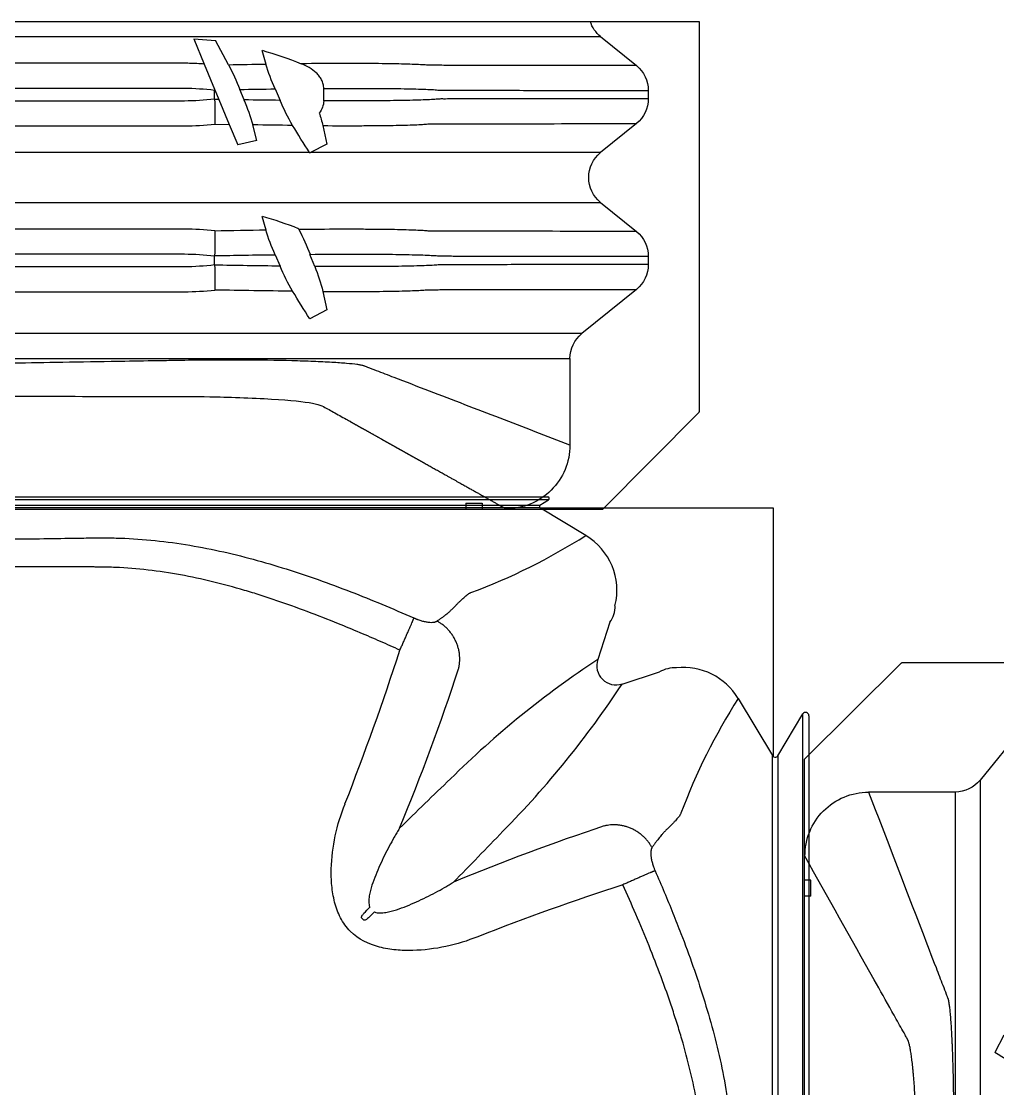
# Model space of a CAD drawing. Header units: millimetres. Extents: x -455371 to 117772, y -78417 to 116564.
# Drawn here: x -31803.5 to -31499.7, y 56671.8 to 57004 of the extents above; entities that cross this region are included whole.
import ezdxf

# ---------------------------------------------------------------- set-up
doc = ezdxf.new("R2010")
doc.units = ezdxf.units.MM
doc.layers.get('0').update_dxf_attribs({"color": 255})
doc.layers.add('BETON-STOP', color=141, linetype='Continuous')
doc.layers.add('Contorno-Cupolex', color=3, linetype='Continuous')
doc.layers.add('quote', color=5, linetype='Continuous', lineweight=15)

# ---------------------------------------------------------------- blocks, each defined once
blk = doc.blocks.new('Cupolex H50')
at = {"layer": 'Contorno-Cupolex', "linetype": 'Continuous'}
for p, q in [((19721.008, 10220.685), (19741.795, 10220.685)), ((19741.548, 10220.428), (19741.822, 10220.592)), ((19741.548, 10220.342), (19741.548, 10220.428)), ((19741.56, 10220.335), (19741.548, 10220.342)), ((19741.568, 10220.335), (19741.56, 10220.335)), ((19748.808, 10220.335), (19741.568, 10220.335)), ((19742.979, 10219.487), (19741.568, 10220.335)), ((19748.808, 10212.618), (19748.808, 10220.335)), ((19743.723, 10216.79), (19743.347, 10215.632)), ((19744.105, 10214.873), (19745.264, 10215.25)), ((19747.709, 10214.424), (19748.773, 10212.653)), ((19748.944, 10212.646), (19749.723, 10213.942)), ((19749.908, 10213.89), (19749.908, 10192.535)), ((19748.808, 10212.611), (19748.808, 10212.618)), ((19736.013, 10207.612), (19736.085, 10207.54))]:
    blk.add_line(p, q, dxfattribs=at)
for centre, radius, start, end in [((19741.796, 10220.635), 0.0499, 300.9627, 90.7224), ((19732.671, 10235.755), 19.259, 290.4679, 302.3618), ((19741.956, 10217.783), 1.987, 346.0465, 59.0112), ((19743.106, 10217.267), 0.78, 322.3447, 2.7204), ((19656.793, 10241.937), 84.511, 338.63581, 342.07511), ((19759.615, 10190.882), 29.618, 123.3171, 134.7243), ((19743.918, 10215.445), 0.601, 161.8666, 288.1334), ((19672.407, 10237.205), 70.114, 337.51574, 341.83203), ((19745.761, 10214.347), 1.031, 88.098, 118.852), ((19746.005, 10213.401), 1.987, 30.9871, 96.0571), ((19719.313, 10231.176), 29.672, 315.2861, 326.6725), ((19763.951, 10204.095), 19.248, 147.544, 159.4332), ((19749.809, 10213.891), 0.0998, 359.2777, 149.0372), ((19748.859, 10212.705), 0.1, 210.9328, 239.6717), ((19748.858, 10212.696), 0.0994, 239.7705, 329.2578), ((19823.716, 10122.806), 123.117, 133.62543, 134.65067), ((19764.872, 10146.017), 67.882, 108.3064, 112.52778), ((19651.998, 10294.545), 122.115, 315.3451, 316.37876), ((19769.413, 10131.006), 81.647, 108.03721, 111.39913), ((19677.006, 10266.071), 83.013, 315.3725, 315.55085), ((19794.544, 10148.533), 83.013, 134.44915, 134.6275)]:
    blk.add_arc(centre, radius, start, end, dxfattribs=at)
for points, knots in [([(19727.856, 10220.592), (19727.725, 10220.592), (19727.593, 10220.592), (19727.154, 10220.592), (19726.847, 10220.592), (19725.925, 10220.592), (19725.31, 10220.592), (19723.467, 10220.592), (19722.237, 10220.592), (19721.008, 10220.592)], [0.8839302, 0.8839302, 0.8839302, 0.8839302, 0.890625, 0.890625, 0.90625, 0.90625, 0.9375, 0.9375, 1, 1, 1, 1]), ([(19721.008, 10220.428), (19722.289, 10220.428), (19723.57, 10220.428), (19725.492, 10220.428), (19726.132, 10220.428), (19726.933, 10220.428), (19727.094, 10220.428), (19727.415, 10220.428), (19727.577, 10220.428), (19727.864, 10220.428), (19727.987, 10220.428), (19728.24, 10220.428), (19728.37, 10220.428), (19729.01, 10220.428), (19729.496, 10220.428), (19730.446, 10220.428), (19730.912, 10220.428), (19732.235, 10220.428), (19733.016, 10220.428), (19733.944, 10220.428), (19734.213, 10220.428), (19734.655, 10220.428), (19734.829, 10220.428), (19734.99, 10220.428), (19735.02, 10220.428), (19735.059, 10220.428), (19735.071, 10220.428), (19735.095, 10220.428), (19735.107, 10220.428), (19735.166, 10220.428), (19735.216, 10220.428), (19735.367, 10220.428), (19735.468, 10220.428), (19735.97, 10220.428), (19736.373, 10220.428), (19738.384, 10220.428), (19739.993, 10220.428), (19741.548, 10220.428)], [0, 0, 0, 0, 0.0625, 0.0625, 0.09375, 0.09375, 0.101563, 0.101563, 0.109375, 0.109375, 0.117188, 0.117188, 0.125, 0.125, 0.15625, 0.15625, 0.1875, 0.1875, 0.25, 0.25, 0.28125, 0.28125, 0.3125, 0.3125, 0.320312, 0.320312, 0.324219, 0.324219, 0.328125, 0.328125, 0.34375, 0.34375, 0.375, 0.375, 0.5, 0.5, 1, 1, 1, 1]), ([(19741.822, 10220.592), (19740.292, 10220.592), (19738.758, 10220.592), (19736.839, 10220.592), (19736.456, 10220.592), (19735.88, 10220.592), (19735.689, 10220.592), (19735.473, 10220.592), (19735.449, 10220.592), (19735.401, 10220.592), (19735.378, 10220.592), (19735.297, 10220.592), (19735.225, 10220.592), (19734.958, 10220.592), (19734.705, 10220.592), (19734.236, 10220.592), (19734.065, 10220.592), (19733.692, 10220.592), (19733.489, 10220.592), (19732.842, 10220.592), (19732.366, 10220.592), (19731.587, 10220.592), (19731.315, 10220.592), (19730.758, 10220.592), (19730.474, 10220.592), (19729.895, 10220.592), (19729.6, 10220.592), (19728.998, 10220.592), (19728.69, 10220.592), (19728.229, 10220.592), (19728.076, 10220.592), (19727.9, 10220.592), (19727.878, 10220.592), (19727.856, 10220.592)], [0, 0, 0, 0, 0.5, 0.5, 0.625, 0.625, 0.6875, 0.6875, 0.6953125, 0.6953125, 0.703125, 0.703125, 0.71875, 0.71875, 0.75, 0.75, 0.765625, 0.765625, 0.78125, 0.78125, 0.8125, 0.8125, 0.828125, 0.828125, 0.84375, 0.84375, 0.859375, 0.859375, 0.875, 0.875, 0.8828125, 0.8828125, 0.8839302, 0.8839302, 0.8839302, 0.8839302]), ([(19741.548, 10220.342), (19739.993, 10220.342), (19738.384, 10220.342), (19736.373, 10220.342), (19735.97, 10220.342), (19735.468, 10220.342), (19735.367, 10220.342), (19735.216, 10220.342), (19735.166, 10220.342), (19735.107, 10220.342), (19735.095, 10220.342), (19735.071, 10220.342), (19735.059, 10220.342), (19735.02, 10220.342), (19734.99, 10220.342), (19734.829, 10220.342), (19734.655, 10220.342), (19734.213, 10220.342), (19733.944, 10220.342), (19733.016, 10220.342), (19732.235, 10220.342), (19730.912, 10220.342), (19730.446, 10220.342), (19729.496, 10220.342), (19729.01, 10220.342), (19728.37, 10220.342), (19728.24, 10220.342), (19727.987, 10220.342), (19727.864, 10220.342), (19727.577, 10220.342), (19727.415, 10220.342), (19727.094, 10220.342), (19726.933, 10220.342), (19726.132, 10220.342), (19725.492, 10220.342), (19723.57, 10220.342), (19722.289, 10220.342), (19721.008, 10220.342)], [0, 0, 0, 0, 0.5, 0.5, 0.625, 0.625, 0.65625, 0.65625, 0.671875, 0.671875, 0.675781, 0.675781, 0.679687, 0.679687, 0.6875, 0.6875, 0.71875, 0.71875, 0.75, 0.75, 0.8125, 0.8125, 0.84375, 0.84375, 0.875, 0.875, 0.882812, 0.882812, 0.890625, 0.890625, 0.898437, 0.898437, 0.90625, 0.90625, 0.9375, 0.9375, 1, 1, 1, 1]), ([(19721.008, 10219.339), (19721.473, 10219.342), (19722.405, 10219.348), (19723.808, 10219.361), (19725.098, 10219.376), (19726.27, 10219.391), (19727.059, 10219.402), (19727.585, 10219.411), (19727.942, 10219.416), (19728.571, 10219.41), (19729.471, 10219.354), (19730.543, 10219.215), (19731.953, 10218.947), (19733.325, 10218.57), (19734.676, 10218.116), (19735.665, 10217.748), (19736.658, 10217.349), (19737.307, 10217.069), (19737.639, 10216.925)], [0, 0, 0, 0, 0.081858, 0.164277, 0.247255, 0.309067, 0.370865, 0.386322, 0.40194, 0.433686, 0.497156, 0.560794, 0.624159, 0.750052, 0.811351, 0.87539, 0.93616, 1, 1, 1, 1]), ([(19737.202, 10215.927), (19737.002, 10216.017), (19736.59, 10216.2), (19735.953, 10216.474), (19735.197, 10216.788), (19734.329, 10217.128), (19733.518, 10217.419), (19732.865, 10217.634), (19732.211, 10217.835), (19731.388, 10218.058), (19730.389, 10218.273), (19729.382, 10218.425), (19728.537, 10218.493), (19727.988, 10218.507), (19727.733, 10218.508), (19727.559, 10218.508), (19727.076, 10218.508), (19726.285, 10218.509), (19724.877, 10218.513), (19723.471, 10218.522), (19722.064, 10218.535), (19721.36, 10218.543), (19721.008, 10218.547)], [0, 0, 0, 0, 0.039685, 0.081401, 0.12514, 0.187502, 0.249718, 0.280702, 0.311603, 0.373204, 0.434675, 0.49602, 0.557011, 0.587479, 0.595205, 0.603053, 0.61891, 0.682454, 0.745963, 0.872985, 0.936476, 1, 1, 1, 1]), ([(19738.355, 10216.828), (19738.368, 10216.837), (19738.393, 10216.854), (19738.429, 10216.879), (19738.464, 10216.904), (19738.498, 10216.928), (19738.531, 10216.953), (19738.585, 10216.993), (19738.657, 10217.049), (19738.741, 10217.12), (19738.817, 10217.19), (19738.878, 10217.251), (19738.92, 10217.297), (19738.952, 10217.33), (19738.981, 10217.359), (19739.023, 10217.4), (19739.074, 10217.45), (19739.131, 10217.503), (19739.184, 10217.552), (19739.249, 10217.611), (19739.309, 10217.659), (19739.358, 10217.689), (19739.382, 10217.701), (19739.395, 10217.708), (19739.402, 10217.71), (19739.405, 10217.712)], [0, 0, 0, 0, 0.020834, 0.041499, 0.061995, 0.082327, 0.102494, 0.1225, 0.183394, 0.244692, 0.305517, 0.365952, 0.407549, 0.429262, 0.459619, 0.493771, 0.556586, 0.619732, 0.683579, 0.744962, 0.871925, 0.935861, 0.967747, 0.983808, 1, 1, 1, 1]), ([(19737.639, 10216.925), (19737.647, 10216.921), (19737.663, 10216.914), (19737.687, 10216.904), (19737.711, 10216.895), (19737.735, 10216.885), (19737.771, 10216.872), (19737.819, 10216.856), (19737.896, 10216.832), (19737.99, 10216.809), (19738.091, 10216.793), (19738.18, 10216.787), (19738.242, 10216.791), (19738.284, 10216.798), (19738.311, 10216.806), (19738.335, 10216.816), (19738.349, 10216.824), (19738.355, 10216.828)], [0, 0, 0, 0, 0.025114, 0.050251, 0.075451, 0.100753, 0.126198, 0.189041, 0.252473, 0.377155, 0.504216, 0.628011, 0.754462, 0.81453, 0.875317, 0.937064, 1, 1, 1, 1]), ([(19749.723, 10207.324), (19749.723, 10207.363), (19749.723, 10207.398), (19749.723, 10207.46), (19749.723, 10207.485), (19749.723, 10207.704), (19749.723, 10207.899), (19749.723, 10208.484), (19749.723, 10208.874), (19749.723, 10210.825), (19749.723, 10212.385), (19749.723, 10213.942)], [0.2969026, 0.2969026, 0.2969026, 0.2969026, 0.3046875, 0.3046875, 0.3125, 0.3125, 0.375, 0.375, 0.5, 0.5, 1, 1, 1, 1]), ([(19748.773, 10197.227), (19748.773, 10197.476), (19748.773, 10197.725), (19748.773, 10198.276), (19748.773, 10198.579), (19748.773, 10199.183), (19748.773, 10199.485), (19748.773, 10200.088), (19748.773, 10200.39), (19748.773, 10200.988), (19748.773, 10201.279), (19748.773, 10201.848), (19748.773, 10202.126), (19748.773, 10202.668), (19748.773, 10202.933), (19748.773, 10203.687), (19748.773, 10204.141), (19748.773, 10204.948), (19748.773, 10205.286), (19748.773, 10205.693), (19748.773, 10205.813), (19748.773, 10206.011), (19748.773, 10206.089), (19748.773, 10206.182), (19748.773, 10206.207), (19748.773, 10206.254), (19748.773, 10206.278), (19748.773, 10206.348), (19748.773, 10206.396), (19748.773, 10206.631), (19748.773, 10206.819), (19748.773, 10207.385), (19748.773, 10207.761), (19748.773, 10209.646), (19748.773, 10211.153), (19748.773, 10212.653)], [0.0808693, 0.0808693, 0.0808693, 0.0808693, 0.09375, 0.09375, 0.109375, 0.109375, 0.125, 0.125, 0.140625, 0.140625, 0.15625, 0.15625, 0.171875, 0.171875, 0.1875, 0.1875, 0.21875, 0.21875, 0.25, 0.25, 0.265625, 0.265625, 0.28125, 0.28125, 0.2890625, 0.2890625, 0.296875, 0.296875, 0.3125, 0.3125, 0.375, 0.375, 0.5, 0.5, 1, 1, 1, 1]), ([(19739.624, 10207.024), (19739.3, 10206.895), (19738.97, 10206.795), (19738.296, 10206.65), (19737.949, 10206.606), (19737.429, 10206.593), (19737.256, 10206.598), (19736.91, 10206.631), (19736.737, 10206.659), (19736.234, 10206.789), (19735.91, 10206.944), (19735.538, 10207.317), (19735.438, 10207.458), (19735.276, 10207.768), (19735.218, 10207.933), (19735.131, 10208.268), (19735.103, 10208.441), (19735.071, 10208.786), (19735.066, 10208.958), (19735.079, 10209.475), (19735.123, 10209.82), (19735.268, 10210.497), (19735.368, 10210.828), (19735.497, 10211.15)], [0, 0, 0, 0, 0.125, 0.125, 0.25, 0.25, 0.3125, 0.3125, 0.375, 0.375, 0.5, 0.5, 0.5625, 0.5625, 0.625, 0.625, 0.6875, 0.6875, 0.75, 0.75, 0.875, 0.875, 1, 1, 1, 1]), ([(19745.929, 10210.856), (19745.928, 10210.853), (19745.925, 10210.846), (19745.919, 10210.833), (19745.906, 10210.809), (19745.876, 10210.759), (19745.825, 10210.696), (19745.76, 10210.625), (19745.708, 10210.569), (19745.655, 10210.514), (19745.61, 10210.469), (19745.57, 10210.428), (19745.538, 10210.397), (19745.505, 10210.365), (19745.458, 10210.322), (19745.399, 10210.263), (19745.337, 10210.194), (19745.283, 10210.129), (19745.235, 10210.07), (19745.186, 10210.007), (19745.137, 10209.939), (19745.086, 10209.868), (19745.052, 10209.817), (19745.035, 10209.792)], [0, 0, 0, 0, 0.016011, 0.032224, 0.064149, 0.128117, 0.255099, 0.326832, 0.398509, 0.451594, 0.506571, 0.540692, 0.57148, 0.599734, 0.634041, 0.695795, 0.755398, 0.795322, 0.835569, 0.876151, 0.917076, 0.958355, 1, 1, 1, 1]), ([(19748.944, 10210.731), (19748.944, 10209.866), (19748.944, 10209), (19748.944, 10207.757), (19748.944, 10207.381), (19748.944, 10206.816), (19748.944, 10206.628), (19748.944, 10206.393), (19748.944, 10206.345), (19748.944, 10206.251), (19748.944, 10206.21), (19748.944, 10206.085), (19748.944, 10206.006), (19748.944, 10205.81), (19748.944, 10205.69), (19748.944, 10205.281), (19748.944, 10204.944), (19748.944, 10204.343), (19748.944, 10204.127), (19748.944, 10203.673), (19748.944, 10203.435), (19748.944, 10202.686), (19748.944, 10202.135), (19748.944, 10201.284), (19748.944, 10200.995), (19748.944, 10200.404), (19748.944, 10200.101), (19748.944, 10199.496), (19748.944, 10199.193), (19748.944, 10198.588), (19748.944, 10198.285), (19748.944, 10197.377), (19748.944, 10196.772), (19748.944, 10195.104), (19748.944, 10194.041), (19748.944, 10192.978)], [0.2124485, 0.2124485, 0.2124485, 0.2124485, 0.5, 0.5, 0.625, 0.625, 0.6875, 0.6875, 0.703125, 0.703125, 0.71875, 0.71875, 0.734375, 0.734375, 0.75, 0.75, 0.78125, 0.78125, 0.796875, 0.796875, 0.8125, 0.8125, 0.84375, 0.84375, 0.859375, 0.859375, 0.875, 0.875, 0.890625, 0.890625, 0.90625, 0.90625, 0.9375, 0.9375, 0.9923835, 0.9923835, 0.9923835, 0.9923835]), ([(19737.192, 10210.392), (19737.178, 10210.369), (19737.164, 10210.346), (19737.136, 10210.3), (19737.122, 10210.277), (19737.081, 10210.208), (19737.054, 10210.162), (19736.974, 10210.023), (19736.922, 10209.928), (19736.769, 10209.642), (19736.672, 10209.447), (19736.535, 10209.145), (19736.492, 10209.043), (19736.409, 10208.835), (19736.37, 10208.73), (19736.318, 10208.568), (19736.302, 10208.513), (19736.273, 10208.402), (19736.261, 10208.346), (19736.242, 10208.232), (19736.236, 10208.174), (19736.237, 10208.085), (19736.239, 10208.056), (19736.248, 10207.997), (19736.255, 10207.967), (19736.267, 10207.939)], [0, 0, 0, 0, 0.03125, 0.03125, 0.0625, 0.0625, 0.125, 0.125, 0.25, 0.25, 0.5, 0.5, 0.625, 0.625, 0.75, 0.75, 0.8125, 0.8125, 0.875, 0.875, 0.9375, 0.9375, 0.96875, 0.96875, 1, 1, 1, 1]), ([(19745.035, 10209.792), (19745.033, 10209.789), (19745.029, 10209.782), (19745.023, 10209.771), (19745.018, 10209.759), (19745.013, 10209.747), (19745.009, 10209.733), (19745.006, 10209.719), (19745.003, 10209.704), (19744.997, 10209.672), (19744.994, 10209.616), (19744.999, 10209.527), (19745.015, 10209.425), (19745.038, 10209.332), (19745.062, 10209.254), (19745.08, 10209.201), (19745.097, 10209.154), (19745.113, 10209.114), (19745.124, 10209.087), (19745.13, 10209.074)], [0, 0, 0, 0, 0.031543, 0.062759, 0.093676, 0.12432, 0.154721, 0.184907, 0.214908, 0.244754, 0.371276, 0.495222, 0.622346, 0.74714, 0.810652, 0.87359, 0.915985, 0.958061, 1, 1, 1, 1]), ([(19745.13, 10209.074), (19745.226, 10208.852), (19745.415, 10208.415), (19745.683, 10207.765), (19745.984, 10207), (19746.307, 10206.125), (19746.754, 10204.783), (19747.123, 10203.419), (19747.385, 10202.017), (19747.519, 10200.951), (19747.572, 10200.056), (19747.576, 10199.431), (19747.571, 10199.077), (19747.562, 10198.553), (19747.552, 10197.768), (19747.533, 10196.369), (19747.514, 10194.625), (19747.505, 10193.229), (19747.5, 10192.535)], [0, 0, 0, 0, 0.042924, 0.084471, 0.124692, 0.188647, 0.249907, 0.375615, 0.438991, 0.50263, 0.566109, 0.597857, 0.613444, 0.628905, 0.690742, 0.752592, 0.876921, 1, 1, 1, 1]), ([(19736.412, 10207.794), (19736.441, 10207.782), (19736.47, 10207.775), (19736.53, 10207.765), (19736.56, 10207.763), (19736.648, 10207.763), (19736.706, 10207.769), (19736.82, 10207.788), (19736.877, 10207.8), (19736.988, 10207.829), (19737.042, 10207.845), (19737.204, 10207.897), (19737.309, 10207.936), (19737.516, 10208.018), (19737.618, 10208.062), (19737.919, 10208.198), (19738.115, 10208.295), (19738.402, 10208.448), (19738.496, 10208.5), (19738.636, 10208.581), (19738.682, 10208.608), (19738.751, 10208.649), (19738.774, 10208.663), (19738.819, 10208.691), (19738.842, 10208.705), (19738.865, 10208.719)], [0, 0, 0, 0, 0.03125, 0.03125, 0.0625, 0.0625, 0.125, 0.125, 0.1875, 0.1875, 0.25, 0.25, 0.375, 0.375, 0.5, 0.5, 0.75, 0.75, 0.875, 0.875, 0.9375, 0.9375, 0.96875, 0.96875, 1, 1, 1, 1]), ([(19746.707, 10192.535), (19746.703, 10192.885), (19746.695, 10193.585), (19746.682, 10194.984), (19746.673, 10196.383), (19746.669, 10197.783), (19746.667, 10198.57), (19746.668, 10199.094), (19746.668, 10199.435), (19746.655, 10200.025), (19746.59, 10200.865), (19746.442, 10201.867), (19746.232, 10202.86), (19746.013, 10203.678), (19745.816, 10204.328), (19745.606, 10204.976), (19745.319, 10205.782), (19744.941, 10206.753), (19744.545, 10207.706), (19744.267, 10208.337), (19744.133, 10208.64)], [0, 0, 0, 0, 0.063564, 0.127097, 0.254201, 0.31775, 0.381331, 0.397214, 0.41286, 0.44336, 0.504368, 0.565708, 0.627174, 0.688693, 0.719527, 0.750429, 0.81247, 0.874829, 0.93973, 1, 1, 1, 1]), ([(19736.013, 10207.612), (19736.01, 10207.614), (19736.009, 10207.618), (19736.008, 10207.625), (19736.008, 10207.629), (19736.01, 10207.64), (19736.012, 10207.647), (19736.02, 10207.666), (19736.027, 10207.679), (19736.049, 10207.714), (19736.066, 10207.735), (19736.086, 10207.755)], [0, 0, 0, 0, 0.0625, 0.0625, 0.125, 0.125, 0.25, 0.25, 0.5, 0.5, 1, 1, 1, 1]), ([(19736.228, 10207.612), (19736.209, 10207.593), (19736.187, 10207.576), (19736.152, 10207.554), (19736.14, 10207.547), (19736.12, 10207.539), (19736.113, 10207.537), (19736.102, 10207.535), (19736.099, 10207.535), (19736.091, 10207.536), (19736.088, 10207.537), (19736.085, 10207.54)], [0, 0, 0, 0, 0.5, 0.5, 0.75, 0.75, 0.875, 0.875, 0.9375, 0.9375, 1, 1, 1, 1]), ([(19749.723, 10199.303), (19749.723, 10199.365), (19749.723, 10199.426), (19749.723, 10199.642), (19749.723, 10199.796), (19749.723, 10200.258), (19749.723, 10200.564), (19749.723, 10201.176), (19749.723, 10201.482), (19749.723, 10202.373), (19749.723, 10202.938), (19749.723, 10203.745), (19749.723, 10204.008), (19749.723, 10204.507), (19749.723, 10204.744), (19749.723, 10205.195), (19749.723, 10205.409), (19749.723, 10205.813), (19749.723, 10206.004), (19749.723, 10206.525), (19749.723, 10206.812), (19749.723, 10207.148), (19749.723, 10207.245), (19749.723, 10207.324), (19749.723, 10207.324), (19749.723, 10207.324)], [0.1140744, 0.1140744, 0.1140744, 0.1140744, 0.1171875, 0.1171875, 0.125, 0.125, 0.140625, 0.140625, 0.15625, 0.15625, 0.1875, 0.1875, 0.203125, 0.203125, 0.21875, 0.21875, 0.234375, 0.234375, 0.25, 0.25, 0.28125, 0.28125, 0.296875, 0.296875, 0.2969026, 0.2969026, 0.2969026, 0.2969026])]:
    blk.add_open_spline(points, degree=3, knots=knots, dxfattribs=at)
for points, weights in [([(19737.202, 10215.927), (19737.535, 10216.669), (19737.639, 10216.925)], [1, 0.837824847316, 1]), ([(19739.026, 10215.343), (19739.271, 10216.329), (19738.355, 10216.828)], [1, 0.774238593572, 1]), ([(19745.035, 10209.792), (19744.536, 10210.707), (19743.551, 10210.463)], [1, 0.77386842912, 1]), ([(19745.13, 10209.074), (19744.873, 10208.97), (19744.133, 10208.64)], [1, 0.838288024156, 1])]:
    blk.add_rational_spline(points, weights, degree=2, dxfattribs=at)
blk.add_open_spline([(19748.944, 10212.646), (19748.944, 10212.008), (19748.944, 10211.37), (19748.944, 10210.731)], degree=3, dxfattribs=at)
blk = doc.blocks.new('*U2219')
at = {"xscale": 10.01836209701863, "yscale": 10.01836209701863, "zscale": 10.01836209701863}
blk.add_blockref('Cupolex H50', (-197296.95, -101829.74), dxfattribs=at)
blk = doc.blocks.new('*U2220')
at = {"layer": 'quote', "color": 0, "linetype": 'ByBlock', "lineweight": -2, "transparency": 16777216}
blk.add_blockref('*U2219', (1280, -2570), dxfattribs=at)
blk = doc.blocks.new('Bs H50 tacca 3')
at = {"layer": 'BETON-STOP'}
for p, q in [((19718.463, 10108.539), (19721.472, 10111.539)), ((19721.472, 10111.539), (19721.484, 10111.539)), ((19733.613, 10111.539), (19721.484, 10111.539)), ((19733.613, 10065.539), (19733.613, 10111.539)), ((19726.316, 10109.954), (19726.06, 10109.954)), ((19731.466, 10109.954), (19731.21, 10109.954)), ((19725.287, 10109.584), (19723.913, 10107.889)), ((19727.99, 10108.472), (19727.088, 10109.584)), ((19730.437, 10109.584), (19729.536, 10108.472)), ((19733.14, 10108.472), (19732.238, 10109.584)), ((19718.463, 10104.789), (19718.463, 10108.539)), ((19723.913, 10107.889), (19723.913, 10088.539)), ((19723.14, 10107.519), (19720.451, 10107.519)), ((19723.14, 10088.539), (19723.14, 10107.519)), ((19718.652, 10104.789), (19718.463, 10104.789)), ((19718.463, 10104.289), (19718.463, 10104.789)), ((19718.652, 10104.289), (19718.652, 10104.789)), ((19718.652, 10104.289), (19718.463, 10104.289)), ((19718.463, 10088.789), (19718.463, 10104.289)), ((19724.649, 10099.97), (19724.375, 10099.434)), ((19725.224, 10099.843), (19724.649, 10099.97)), ((19729.799, 10099.97), (19729.535, 10099.455)), ((19730.374, 10099.843), (19729.799, 10099.97)), ((19731.147, 10099.87), (19731.529, 10099.87)), ((19725.999, 10099.591), (19726.376, 10099.444)), ((19729.525, 10099.434), (19729.535, 10099.455)), ((19729.535, 10099.428), (19729.525, 10099.434)), ((19727.147, 10099.1), (19727.184, 10099.08)), ((19726.365, 10098.361), (19726.009, 10098.515)), ((19731.515, 10098.361), (19731.159, 10098.515)), ((19727.566, 10097.953), (19727.135, 10098.073)), ((19729.915, 10097.789), (19729.774, 10097.198)), ((19729.915, 10097.789), (19730.397, 10097.664)), ((19732.716, 10097.953), (19732.285, 10098.073)), ((19730.408, 10096.935), (19729.774, 10097.198)), ((19731.174, 10097.394), (19731.499, 10097.263)), ((19730.415, 10096.487), (19730.408, 10096.935)), ((19731.187, 10096.613), (19730.408, 10096.935)), ((19732.267, 10096.912), (19733.015, 10096.505)), ((19726.039, 10096.479), (19726.046, 10096.479)), ((19726.046, 10096.479), (19726.329, 10096.479)), ((19726.329, 10096.479), (19726.336, 10096.479)), ((19731.187, 10096.613), (19731.189, 10096.479)), ((19731.487, 10096.489), (19731.187, 10096.613)), ((19731.189, 10096.479), (19731.196, 10096.479)), ((19731.196, 10096.479), (19731.479, 10096.479)), ((19731.479, 10096.479), (19731.486, 10096.479)), ((19731.486, 10096.479), (19731.487, 10096.489)), ((19731.507, 10096.48), (19731.486, 10096.479)), ((19731.507, 10096.48), (19731.487, 10096.489)), ((19732.288, 10096.157), (19731.507, 10096.48)), ((19733.071, 10095.832), (19733.015, 10096.505)), ((19733.071, 10095.832), (19732.288, 10096.157)), ((19718.463, 10088.289), (19718.463, 10072.789)), ((19724.649, 10077.108), (19724.375, 10077.643)), ((19718.652, 10072.789), (19718.463, 10072.789)), ((19718.463, 10072.789), (19718.463, 10072.289)), ((19718.652, 10072.789), (19718.652, 10072.289)), ((19718.463, 10072.289), (19718.463, 10068.539)), ((19718.652, 10072.289), (19718.463, 10072.289)), ((19723.14, 10069.558), (19720.451, 10069.558)), ((19725.287, 10067.494), (19723.913, 10069.188)), ((19718.463, 10068.539), (19721.472, 10065.539)), ((19721.472, 10065.539), (19721.484, 10065.539)), ((19733.613, 10065.539), (19721.484, 10065.539))]:
    blk.add_line(p, q, dxfattribs=at)
for centre, radius, start, end in [((19726.062, 10108.959), 0.995, 90.0853, 141.0771), ((19726.314, 10108.958), 0.996, 38.931, 89.9066), ((19731.212, 10108.959), 0.995, 90.0853, 141.0771), ((19731.464, 10108.958), 0.996, 38.931, 89.9066), ((19728.763, 10109.095), 0.992, 218.8507, 321.1493), ((19733.913, 10109.095), 0.992, 218.8507, 252.4043), ((19723.139, 10108.515), 0.995, 270.0845, 321.0778), ((19720.455, 10105.539), 1.981, 90.1249, 180.3275), ((19723.706, 10093.874), 6.159, 68.148, 75.7364), ((19729.327, 10095.517), 4.451, 71.1754, 76.4034), ((19731.161, 10099.237), 0.633, 91.2639, 128.8863), ((19744.358, 10130.739), 37.139, 237.4487, 239.0025), ((19723.737, 10092.51), 7.42, 62.6401, 69.1643), ((19749.618, 10130.919), 37.349, 237.473, 238.9994), ((19715.294, 10094.419), 12.77, 16.0673, 21.4049), ((19720.309, 10094.376), 12.912, 16.0869, 21.8067), ((20077.874, 10102.723), 352.663, 180.62038, 181.0131), ((19728.865, 10105.205), 7.274, 240.0223, 246.8784), ((19971.486, 10101.327), 241.117, 180.57577, 180.87046), ((19734.015, 10105.205), 7.274, 240.0223, 246.8784), ((20144.736, 10103.684), 418.759, 180.70721, 180.98586), ((20054.415, 10102.387), 323.28, 180.68628, 180.88504), ((19283.539, 10104.061), 442.863, 359.01905, 359.26254), ((19728.979, 10104.194), 6.392, 245.8601, 253.2339), ((19382.186, 10102.752), 349.356, 359.09979, 359.2798), ((19734.129, 10104.194), 6.392, 245.8601, 253.2339), ((19157.649, 10106.132), 569.543, 359.02971, 359.18931), ((19296.301, 10104.121), 436.026, 359.05265, 359.20533), ((19728.516, 10090.994), 6.93, 67.4443, 74.2569), ((19728.493, 10089.681), 8.157, 62.4371, 68.3733), ((19725.558, 10087.56), 8.932, 86.9126, 91.8782), ((19726.818, 10087.56), 8.932, 88.1218, 93.0874), ((19730.708, 10087.56), 8.932, 86.9126, 91.8782), ((2599.385, 10079.049), 17123.758, 359.9682458, 0.0317539), ((19744.358, 10046.338), 37.139, 120.9975, 122.5513), ((19720.455, 10071.539), 1.981, 179.6725, 269.8751), ((19723.139, 10068.563), 0.995, 38.9222, 89.9155)]:
    blk.add_arc(centre, radius, start, end, dxfattribs=at)
for points, degree, knots in [([(19726.06, 10109.954), (19726.06, 10108.692), (19726.058, 10107.428), (19726.055, 10105.531), (19726.054, 10104.899), (19726.052, 10104.108), (19726.052, 10103.95), (19726.051, 10103.713), (19726.051, 10103.634), (19726.051, 10103.516), (19726.051, 10103.479), (19726.041, 10103.378), (19726.037, 10103.317), (19726.029, 10103.172), (19726.025, 10103.089), (19726.018, 10102.9), (19726.015, 10102.792), (19726.006, 10102.44), (19726.001, 10102.167), (19725.997, 10101.701), (19725.996, 10101.537), (19725.994, 10101.188), (19725.994, 10101.004), (19725.994, 10100.432), (19725.996, 10100.025), (19725.999, 10099.591)], 3, [0, 0, 0, 0, 0.5, 0.5, 0.75, 0.75, 0.8125, 0.8125, 0.84375, 0.84375, 0.859375, 0.859375, 0.875, 0.875, 0.890625, 0.890625, 0.90625, 0.90625, 0.9375, 0.9375, 0.953125, 0.953125, 0.96875, 0.96875, 1, 1, 1, 1]), ([(19726.376, 10099.444), (19726.379, 10099.89), (19726.381, 10100.308), (19726.382, 10101.085), (19726.381, 10101.448), (19726.376, 10102.091), (19726.371, 10102.372), (19726.362, 10102.736), (19726.359, 10102.848), (19726.352, 10103.048), (19726.348, 10103.136), (19726.341, 10103.288), (19726.337, 10103.353), (19726.329, 10103.434), (19726.326, 10103.458), (19726.324, 10103.5), (19726.325, 10103.519), (19726.325, 10103.618), (19726.325, 10103.698), (19726.324, 10103.935), (19726.324, 10104.094), (19726.322, 10104.886), (19726.321, 10105.52), (19726.318, 10107.422), (19726.316, 10108.689), (19726.316, 10109.954)], 3, [0, 0, 0, 0, 0.03125, 0.03125, 0.0625, 0.0625, 0.09375, 0.09375, 0.109375, 0.109375, 0.125, 0.125, 0.140625, 0.140625, 0.148437, 0.148437, 0.15625, 0.15625, 0.1875, 0.1875, 0.25, 0.25, 0.5, 0.5, 1, 1, 1, 1]), ([(19731.21, 10109.954), (19731.21, 10108.701), (19731.208, 10107.445), (19731.205, 10105.561), (19731.204, 10104.933), (19731.202, 10104.148), (19731.202, 10103.991), (19731.201, 10103.756), (19731.201, 10103.677), (19731.201, 10103.559), (19731.203, 10103.522), (19731.199, 10103.439), (19731.192, 10103.385), (19731.179, 10103.195), (19731.172, 10103.026), (19731.162, 10102.701), (19731.159, 10102.582), (19731.154, 10102.326), (19731.152, 10102.188), (19731.147, 10101.749), (19731.145, 10101.417), (19731.144, 10100.684), (19731.145, 10100.29), (19731.147, 10099.87)], 3, [0, 0, 0, 0, 0.5, 0.5, 0.75, 0.75, 0.8125, 0.8125, 0.84375, 0.84375, 0.859375, 0.859375, 0.875, 0.875, 0.90625, 0.90625, 0.921875, 0.921875, 0.9375, 0.9375, 0.96875, 0.96875, 1, 1, 1, 1]), ([(19731.529, 10099.87), (19731.531, 10100.293), (19731.532, 10100.688), (19731.531, 10101.238), (19731.531, 10101.415), (19731.529, 10101.748), (19731.527, 10101.905), (19731.522, 10102.346), (19731.516, 10102.602), (19731.506, 10102.927), (19731.503, 10103.025), (19731.496, 10103.195), (19731.492, 10103.268), (19731.484, 10103.394), (19731.476, 10103.446), (19731.473, 10103.527), (19731.475, 10103.565), (19731.475, 10103.683), (19731.474, 10103.761), (19731.474, 10103.997), (19731.473, 10104.153), (19731.472, 10104.938), (19731.471, 10105.565), (19731.468, 10107.447), (19731.466, 10108.702), (19731.466, 10109.954)], 3, [0, 0, 0, 0, 0.03125, 0.03125, 0.046875, 0.046875, 0.0625, 0.0625, 0.09375, 0.09375, 0.109375, 0.109375, 0.125, 0.125, 0.140625, 0.140625, 0.15625, 0.15625, 0.1875, 0.1875, 0.25, 0.25, 0.5, 0.5, 1, 1, 1, 1]), ([(19725.224, 10099.843), (19725.222, 10100.252), (19725.221, 10100.633), (19725.223, 10101.161), (19725.224, 10101.328), (19725.227, 10101.642), (19725.228, 10101.789), (19725.233, 10102.063), (19725.235, 10102.191), (19725.241, 10102.425), (19725.245, 10102.533), (19725.255, 10102.822), (19725.262, 10102.965), (19725.275, 10103.091), (19725.278, 10103.113), (19725.279, 10103.153), (19725.278, 10103.172), (19725.278, 10103.23), (19725.278, 10103.269), (19725.278, 10103.385), (19725.279, 10103.463), (19725.279, 10103.695), (19725.279, 10103.85), (19725.281, 10104.625), (19725.282, 10105.246), (19725.285, 10107.106), (19725.287, 10108.346), (19725.287, 10109.584)], 3, [0, 0, 0, 0, 0.03125, 0.03125, 0.046875, 0.046875, 0.0625, 0.0625, 0.078125, 0.078125, 0.09375, 0.09375, 0.125, 0.125, 0.132813, 0.132813, 0.140625, 0.140625, 0.15625, 0.15625, 0.1875, 0.1875, 0.25, 0.25, 0.5, 0.5, 1, 1, 1, 1]), ([(19727.088, 10109.584), (19727.088, 10108.321), (19727.091, 10107.055), (19727.094, 10105.156), (19727.095, 10104.523), (19727.096, 10103.732), (19727.097, 10103.573), (19727.097, 10103.336), (19727.098, 10103.257), (19727.097, 10103.158), (19727.097, 10103.139), (19727.1, 10103.096), (19727.103, 10103.072), (19727.11, 10102.991), (19727.114, 10102.926), (19727.122, 10102.774), (19727.126, 10102.686), (19727.132, 10102.487), (19727.136, 10102.375), (19727.145, 10102.011), (19727.149, 10101.73), (19727.152, 10101.252), (19727.153, 10101.083), (19727.154, 10100.725), (19727.154, 10100.537), (19727.153, 10099.955), (19727.151, 10099.54), (19727.147, 10099.1)], 3, [0, 0, 0, 0, 0.5, 0.5, 0.75, 0.75, 0.8125, 0.8125, 0.84375, 0.84375, 0.851563, 0.851563, 0.859375, 0.859375, 0.875, 0.875, 0.890625, 0.890625, 0.90625, 0.90625, 0.9375, 0.9375, 0.953125, 0.953125, 0.96875, 0.96875, 1, 1, 1, 1]), ([(19730.374, 10099.843), (19730.372, 10100.252), (19730.371, 10100.633), (19730.373, 10101.161), (19730.374, 10101.328), (19730.377, 10101.642), (19730.378, 10101.789), (19730.383, 10102.063), (19730.385, 10102.191), (19730.391, 10102.425), (19730.395, 10102.533), (19730.405, 10102.822), (19730.412, 10102.965), (19730.425, 10103.091), (19730.428, 10103.113), (19730.429, 10103.153), (19730.428, 10103.172), (19730.428, 10103.23), (19730.428, 10103.269), (19730.428, 10103.385), (19730.429, 10103.463), (19730.429, 10103.695), (19730.429, 10103.85), (19730.431, 10104.625), (19730.432, 10105.246), (19730.435, 10107.106), (19730.437, 10108.346), (19730.437, 10109.584)], 3, [0, 0, 0, 0, 0.03125, 0.03125, 0.046875, 0.046875, 0.0625, 0.0625, 0.078125, 0.078125, 0.09375, 0.09375, 0.125, 0.125, 0.132812, 0.132812, 0.140625, 0.140625, 0.15625, 0.15625, 0.1875, 0.1875, 0.25, 0.25, 0.5, 0.5, 1, 1, 1, 1]), ([(19732.238, 10109.584), (19732.238, 10108.323), (19732.241, 10107.059), (19732.244, 10105.164), (19732.245, 10104.532), (19732.246, 10103.742), (19732.247, 10103.584), (19732.247, 10103.347), (19732.248, 10103.268), (19732.247, 10103.169), (19732.247, 10103.15), (19732.248, 10103.109), (19732.252, 10103.086), (19732.259, 10103.008), (19732.263, 10102.946), (19732.271, 10102.798), (19732.274, 10102.712), (19732.281, 10102.519), (19732.285, 10102.409), (19732.294, 10102.052), (19732.298, 10101.775), (19732.302, 10101.303), (19732.303, 10101.136), (19732.304, 10100.784), (19732.304, 10100.597), (19732.303, 10100.02), (19732.301, 10099.609), (19732.297, 10099.172)], 3, [0, 0, 0, 0, 0.5, 0.5, 0.75, 0.75, 0.8125, 0.8125, 0.84375, 0.84375, 0.851563, 0.851563, 0.859375, 0.859375, 0.875, 0.875, 0.890625, 0.890625, 0.90625, 0.90625, 0.9375, 0.9375, 0.953125, 0.953125, 0.96875, 0.96875, 1, 1, 1, 1]), ([(19727.99, 10088.539), (19727.99, 10089.74), (19727.99, 10090.941), (19727.99, 10092.742), (19727.99, 10093.343), (19727.99, 10094.244), (19727.99, 10094.544), (19727.99, 10094.994), (19727.99, 10095.145), (19727.99, 10095.445), (19727.99, 10095.595), (19727.99, 10096.045), (19727.99, 10096.345), (19727.991, 10096.944), (19727.991, 10097.238), (19727.991, 10097.81), (19727.991, 10098.088), (19727.991, 10098.632), (19727.991, 10098.898), (19727.991, 10099.652), (19727.991, 10100.104), (19727.991, 10100.899), (19727.991, 10101.227), (19727.99, 10101.611), (19727.99, 10101.721), (19727.99, 10101.9), (19727.99, 10101.97), (19727.99, 10102.069), (19727.99, 10102.113), (19727.99, 10102.207), (19727.99, 10102.254), (19727.99, 10102.488), (19727.99, 10102.674), (19727.99, 10103.235), (19727.99, 10103.609), (19727.99, 10105.48), (19727.99, 10106.976), (19727.99, 10108.472)], 3, [0, 0, 0, 0, 0.0625, 0.0625, 0.09375, 0.09375, 0.109375, 0.109375, 0.117188, 0.117188, 0.125, 0.125, 0.140625, 0.140625, 0.15625, 0.15625, 0.171875, 0.171875, 0.1875, 0.1875, 0.21875, 0.21875, 0.25, 0.25, 0.265625, 0.265625, 0.28125, 0.28125, 0.296875, 0.296875, 0.3125, 0.3125, 0.375, 0.375, 0.5, 0.5, 1, 1, 1, 1]), ([(19729.536, 10108.472), (19729.536, 10107.265), (19729.536, 10106.057), (19729.536, 10104.246), (19729.536, 10103.642), (19729.536, 10102.736), (19729.536, 10102.435), (19729.536, 10102.095), (19729.536, 10102.059), (19729.536, 10101.979), (19729.536, 10101.925), (19729.535, 10101.728), (19729.535, 10101.548), (19729.535, 10101.095), (19729.535, 10100.817), (19729.535, 10100.192), (19729.535, 10099.843), (19729.535, 10099.455)], 3, [0, 0, 0, 0, 0.5, 0.5, 0.75, 0.75, 0.875, 0.875, 0.890625, 0.890625, 0.90625, 0.90625, 0.9375, 0.9375, 0.96875, 0.96875, 1, 1, 1, 1]), ([(19733.14, 10088.539), (19733.14, 10089.74), (19733.14, 10090.941), (19733.14, 10092.742), (19733.14, 10093.343), (19733.14, 10094.244), (19733.14, 10094.544), (19733.14, 10094.994), (19733.14, 10095.145), (19733.14, 10095.445), (19733.14, 10095.595), (19733.14, 10096.045), (19733.14, 10096.345), (19733.141, 10096.944), (19733.141, 10097.238), (19733.141, 10097.81), (19733.141, 10098.088), (19733.141, 10098.632), (19733.141, 10098.898), (19733.141, 10099.652), (19733.141, 10100.104), (19733.141, 10100.899), (19733.141, 10101.227), (19733.14, 10101.611), (19733.14, 10101.721), (19733.14, 10101.9), (19733.14, 10101.97), (19733.14, 10102.069), (19733.14, 10102.113), (19733.14, 10102.207), (19733.14, 10102.254), (19733.14, 10102.488), (19733.14, 10102.674), (19733.14, 10103.235), (19733.14, 10103.609), (19733.14, 10105.48), (19733.14, 10106.976), (19733.14, 10108.472)], 3, [0, 0, 0, 0, 0.0625, 0.0625, 0.09375, 0.09375, 0.109375, 0.109375, 0.117187, 0.117187, 0.125, 0.125, 0.140625, 0.140625, 0.15625, 0.15625, 0.171875, 0.171875, 0.1875, 0.1875, 0.21875, 0.21875, 0.25, 0.25, 0.265625, 0.265625, 0.28125, 0.28125, 0.296875, 0.296875, 0.3125, 0.3125, 0.375, 0.375, 0.5, 0.5, 1, 1, 1, 1]), ([(19720.451, 10107.519), (19720.729, 10106.796), (19721.147, 10105.707), (19721.706, 10104.253), (19722.128, 10103.156), (19722.479, 10102.241), (19722.725, 10101.602), (19722.839, 10101.305), (19722.888, 10101.179), (19722.905, 10101.134), (19722.918, 10101.1), (19722.927, 10101.061), (19722.937, 10101.011), (19722.946, 10100.958), (19722.963, 10100.839), (19722.989, 10100.597), (19723.021, 10100.141), (19723.049, 10099.565), (19723.078, 10098.673), (19723.094, 10097.606), (19723.093, 10096.453), (19723.086, 10095.762), (19723.077, 10095.273), (19723.071, 10094.89), (19723.06, 10094.221), (19723.041, 10093.075), (19723.009, 10091.118), (19722.983, 10089.542), (19722.967, 10088.539)], 3, [0, 0, 0, 0, 0.247753, 0.372985, 0.498218, 0.623451, 0.686067, 0.717375, 0.725202, 0.729131, 0.732712, 0.736995, 0.741519, 0.744877, 0.748234, 0.763673, 0.77975, 0.795578, 0.811398, 0.843021, 0.858859, 0.874812, 0.879946, 0.885054, 0.895272, 0.915707, 0.946359, 1, 1, 1, 1]), ([(19721.97, 10088.539), (19721.961, 10095.485), (19721.961, 10095.527), (19721.96, 10095.898), (19721.955, 10096.244), (19721.95, 10096.586), (19721.941, 10096.919), (19721.931, 10097.252), (19721.918, 10097.564), (19721.904, 10097.874), (19721.887, 10098.153), (19721.871, 10098.431), (19721.851, 10098.672), (19721.831, 10098.913), (19721.808, 10099.112), (19721.786, 10099.309), (19721.761, 10099.456), (19721.737, 10099.603), (19721.711, 10099.703), (19721.698, 10099.752), (19721.685, 10099.789), (19721.678, 10099.807), (19721.671, 10099.822), (19721.665, 10099.835), (19721.658, 10099.848), (19721.657, 10099.851), (19721.651, 10099.86), (19721.647, 10099.867), (19721.644, 10099.874), (19721.642, 10099.877), (19721.627, 10099.904), (19721.614, 10099.927), (19721.592, 10099.965), (19721.535, 10100.067), (19721.456, 10100.208), (19721.32, 10100.45), (19721.184, 10100.693), (19721.143, 10100.767), (19720.64, 10101.664), (19720.215, 10102.423), (19719.551, 10103.607), (19718.577, 10105.344), (19718.475, 10105.527)], 2, [0, 0, 0, 0.127885, 0.127885, 0.143871, 0.143871, 0.159857, 0.159857, 0.175842, 0.175842, 0.191828, 0.191828, 0.207814, 0.207814, 0.223799, 0.223799, 0.239785, 0.239785, 0.255771, 0.255771, 0.263764, 0.263764, 0.26776, 0.26776, 0.271757, 0.271757, 0.273755, 0.273755, 0.275753, 0.275753, 0.279749, 0.279749, 0.287742, 0.287742, 0.319714, 0.319714, 0.383656, 0.383656, 0.511542, 0.511542, 0.767313, 0.767313, 1, 1, 1]), ([(19731.529, 10099.87), (19731.575, 10099.87), (19731.62, 10099.864), (19731.687, 10099.848), (19731.709, 10099.841), (19731.752, 10099.825), (19731.773, 10099.815), (19731.835, 10099.784), (19731.873, 10099.759), (19731.928, 10099.718), (19731.946, 10099.703), (19731.98, 10099.672), (19731.997, 10099.656), (19732.076, 10099.573), (19732.13, 10099.499), (19732.224, 10099.341), (19732.263, 10099.258), (19732.297, 10099.172)], 3, [0, 0, 0, 0, 0.125, 0.125, 0.1875, 0.1875, 0.25, 0.25, 0.375, 0.375, 0.4375, 0.4375, 0.5, 0.5, 0.75, 0.75, 1, 1, 1, 1]), ([(19729.535, 10099.428), (19729.535, 10099.051), (19729.535, 10098.652), (19729.535, 10098.022), (19729.535, 10097.806), (19729.535, 10097.363), (19729.535, 10097.137), (19729.535, 10096.458), (19729.536, 10095.998), (19729.536, 10095.3), (19729.536, 10095.067), (19729.536, 10094.6), (19729.536, 10094.367), (19729.536, 10092.269), (19729.536, 10090.404), (19729.536, 10088.539)], 3, [0, 0, 0, 0, 0.125, 0.125, 0.1875, 0.1875, 0.25, 0.25, 0.375, 0.375, 0.4375, 0.4375, 0.5, 0.5, 1, 1, 1, 1]), ([(19725.215, 10088.937), (19725.215, 10090.195), (19725.215, 10091.454), (19725.215, 10093.342), (19725.215, 10093.971), (19725.215, 10094.757), (19725.215, 10094.915), (19725.215, 10095.15), (19725.215, 10095.229), (19725.215, 10095.386), (19725.214, 10095.465), (19725.217, 10095.858), (19725.234, 10096.173), (19725.265, 10096.487)], 3, [0, 0, 0, 0, 0.5, 0.5, 0.75, 0.75, 0.8125, 0.8125, 0.84375, 0.84375, 0.875, 0.875, 1, 1, 1, 1]), ([(19726.046, 10096.479), (19726.01, 10096.166), (19725.99, 10095.854), (19725.987, 10095.463), (19725.988, 10095.385), (19725.988, 10095.229), (19725.988, 10095.15), (19725.987, 10094.916), (19725.987, 10094.76), (19725.988, 10093.978), (19725.988, 10093.353), (19725.987, 10091.477), (19725.988, 10090.226), (19725.988, 10088.975)], 3, [0, 0, 0, 0, 0.125, 0.125, 0.15625, 0.15625, 0.1875, 0.1875, 0.25, 0.25, 0.5, 0.5, 1, 1, 1, 1]), ([(19726.388, 10088.975), (19726.388, 10090.226), (19726.388, 10091.477), (19726.388, 10093.353), (19726.388, 10093.978), (19726.388, 10094.76), (19726.388, 10094.916), (19726.388, 10095.15), (19726.388, 10095.229), (19726.388, 10095.385), (19726.388, 10095.463), (19726.385, 10095.854), (19726.366, 10096.166), (19726.329, 10096.479)], 3, [0, 0, 0, 0, 0.5, 0.5, 0.75, 0.75, 0.8125, 0.8125, 0.84375, 0.84375, 0.875, 0.875, 1, 1, 1, 1]), ([(19727.11, 10096.487), (19727.142, 10096.173), (19727.159, 10095.859), (19727.161, 10095.466), (19727.161, 10095.387), (19727.161, 10095.23), (19727.161, 10095.151), (19727.161, 10094.915), (19727.161, 10094.758), (19727.161, 10093.971), (19727.161, 10093.342), (19727.161, 10091.454), (19727.161, 10090.196), (19727.161, 10088.937)], 3, [0, 0, 0, 0, 0.125, 0.125, 0.15625, 0.15625, 0.1875, 0.1875, 0.25, 0.25, 0.5, 0.5, 1, 1, 1, 1]), ([(19730.365, 10088.937), (19730.365, 10090.195), (19730.365, 10091.454), (19730.365, 10093.342), (19730.365, 10093.971), (19730.365, 10094.757), (19730.365, 10094.915), (19730.365, 10095.15), (19730.365, 10095.229), (19730.365, 10095.386), (19730.364, 10095.465), (19730.367, 10095.858), (19730.384, 10096.173), (19730.415, 10096.487)], 3, [0, 0, 0, 0, 0.5, 0.5, 0.75, 0.75, 0.8125, 0.8125, 0.84375, 0.84375, 0.875, 0.875, 1, 1, 1, 1]), ([(19731.196, 10096.479), (19731.16, 10096.166), (19731.14, 10095.854), (19731.137, 10095.463), (19731.138, 10095.385), (19731.138, 10095.229), (19731.138, 10095.15), (19731.137, 10094.916), (19731.137, 10094.76), (19731.138, 10093.978), (19731.138, 10093.353), (19731.137, 10091.477), (19731.138, 10090.226), (19731.138, 10088.975)], 3, [0, 0, 0, 0, 0.125, 0.125, 0.15625, 0.15625, 0.1875, 0.1875, 0.25, 0.25, 0.5, 0.5, 1, 1, 1, 1]), ([(19731.538, 10088.975), (19731.538, 10090.226), (19731.538, 10091.477), (19731.538, 10093.353), (19731.538, 10093.978), (19731.538, 10094.76), (19731.538, 10094.916), (19731.538, 10095.15), (19731.538, 10095.229), (19731.538, 10095.385), (19731.538, 10095.463), (19731.535, 10095.854), (19731.516, 10096.166), (19731.479, 10096.479)], 3, [0, 0, 0, 0, 0.5, 0.5, 0.75, 0.75, 0.8125, 0.8125, 0.84375, 0.84375, 0.875, 0.875, 1, 1, 1, 1]), ([(19732.288, 10096.157), (19732.298, 10096.007), (19732.305, 10095.856), (19732.31, 10095.631), (19732.311, 10095.556), (19732.311, 10095.405), (19732.311, 10095.33), (19732.311, 10094.954), (19732.311, 10094.653), (19732.311, 10093.751), (19732.311, 10093.149), (19732.311, 10091.344), (19732.311, 10090.14), (19732.311, 10088.937)], 3, [0, 0, 0, 0, 0.0625, 0.0625, 0.09375, 0.09375, 0.125, 0.125, 0.25, 0.25, 0.5, 0.5, 1, 1, 1, 1]), ([(19721.97, 10088.539), (19721.968, 10087.366), (19721.967, 10086.193), (19721.965, 10084.433), (19721.964, 10083.846), (19721.963, 10082.966), (19721.962, 10082.673), (19721.962, 10082.307), (19721.962, 10082.233), (19721.962, 10082.087), (19721.962, 10082.014), (19721.961, 10081.904), (19721.961, 10081.867), (19721.961, 10081.811), (19721.961, 10081.793), (19721.961, 10081.756), (19721.961, 10081.737), (19721.961, 10081.682), (19721.961, 10081.646), (19721.961, 10081.596), (19721.961, 10081.58), (19721.961, 10081.549), (19721.961, 10081.533), (19721.961, 10081.457), (19721.96, 10081.396), (19721.96, 10081.276), (19721.959, 10081.215), (19721.958, 10081.034), (19721.956, 10080.915), (19721.953, 10080.683), (19721.951, 10080.569), (19721.946, 10080.344), (19721.943, 10080.232), (19721.936, 10080.011), (19721.933, 10079.902), (19721.927, 10079.74), (19721.925, 10079.686), (19721.921, 10079.58), (19721.918, 10079.527), (19721.911, 10079.371), (19721.907, 10079.271), (19721.896, 10079.075), (19721.891, 10078.98), (19721.88, 10078.796), (19721.874, 10078.707), (19721.861, 10078.534), (19721.855, 10078.451), (19721.844, 10078.331), (19721.841, 10078.292), (19721.834, 10078.215), (19721.83, 10078.178), (19721.819, 10078.069), (19721.812, 10078), (19721.797, 10077.871), (19721.789, 10077.811), (19721.773, 10077.698), (19721.765, 10077.646), (19721.749, 10077.549), (19721.741, 10077.505), (19721.724, 10077.425), (19721.715, 10077.39), (19721.702, 10077.342), (19721.697, 10077.328), (19721.691, 10077.307), (19721.689, 10077.301), (19721.684, 10077.288), (19721.682, 10077.282), (19721.678, 10077.27), (19721.675, 10077.265), (19721.671, 10077.255), (19721.669, 10077.25), (19721.665, 10077.243), (19721.664, 10077.241), (19721.662, 10077.237), (19721.661, 10077.235), (19721.659, 10077.231), (19721.658, 10077.229), (19721.655, 10077.225), (19721.654, 10077.223), (19721.652, 10077.219), (19721.651, 10077.216), (19721.648, 10077.212), (19721.647, 10077.21), (19721.644, 10077.205), (19721.643, 10077.202), (19721.64, 10077.197), (19721.638, 10077.195), (19721.631, 10077.182), (19721.626, 10077.172), (19721.608, 10077.141), (19721.597, 10077.121), (19721.54, 10077.019), (19721.495, 10076.938), (19721.358, 10076.694), (19721.266, 10076.531), (19720.993, 10076.043), (19720.81, 10075.717), (19719.91, 10074.111), (19719.192, 10072.831), (19718.475, 10071.55)], 3, [0, 0, 0, 0, 0.063018, 0.063018, 0.094527, 0.094527, 0.110281, 0.110281, 0.11422, 0.11422, 0.118158, 0.118158, 0.120128, 0.120128, 0.121112, 0.121112, 0.122097, 0.122097, 0.124066, 0.124066, 0.125051, 0.125051, 0.126036, 0.126036, 0.129974, 0.129974, 0.133913, 0.133913, 0.14179, 0.14179, 0.149667, 0.149667, 0.157545, 0.157545, 0.165422, 0.165422, 0.16936, 0.16936, 0.173299, 0.173299, 0.181176, 0.181176, 0.189054, 0.189054, 0.196931, 0.196931, 0.204808, 0.204808, 0.208747, 0.208747, 0.212685, 0.212685, 0.220562, 0.220562, 0.22844, 0.22844, 0.236317, 0.236317, 0.244194, 0.244194, 0.252071, 0.252071, 0.25601, 0.25601, 0.257979, 0.257979, 0.259949, 0.259949, 0.261918, 0.261918, 0.263887, 0.263887, 0.264872, 0.264872, 0.265857, 0.265857, 0.266841, 0.266841, 0.267826, 0.267826, 0.268811, 0.268811, 0.269795, 0.269795, 0.27078, 0.27078, 0.271764, 0.271764, 0.275703, 0.275703, 0.28358, 0.28358, 0.315089, 0.315089, 0.378107, 0.378107, 0.504143, 0.504143, 1, 1, 1, 1]), ([(19720.451, 10069.558), (19721.008, 10071.009), (19721.566, 10072.459), (19722.264, 10074.277), (19722.405, 10074.644), (19722.616, 10075.194), (19722.687, 10075.377), (19722.793, 10075.652), (19722.828, 10075.743), (19722.872, 10075.858), (19722.881, 10075.881), (19722.894, 10075.915), (19722.898, 10075.927), (19722.904, 10075.941), (19722.905, 10075.944), (19722.907, 10075.95), (19722.908, 10075.953), (19722.91, 10075.958), (19722.911, 10075.961), (19722.913, 10075.966), (19722.914, 10075.968), (19722.916, 10075.973), (19722.916, 10075.976), (19722.918, 10075.981), (19722.919, 10075.984), (19722.92, 10075.989), (19722.921, 10075.992), (19722.923, 10075.998), (19722.924, 10076.002), (19722.926, 10076.011), (19722.927, 10076.018), (19722.931, 10076.033), (19722.932, 10076.041), (19722.935, 10076.058), (19722.937, 10076.066), (19722.94, 10076.084), (19722.941, 10076.093), (19722.946, 10076.122), (19722.949, 10076.142), (19722.958, 10076.207), (19722.964, 10076.255), (19722.976, 10076.363), (19722.982, 10076.423), (19722.993, 10076.554), (19722.999, 10076.624), (19723.009, 10076.774), (19723.015, 10076.855), (19723.024, 10077.024), (19723.029, 10077.114), (19723.036, 10077.256), (19723.038, 10077.304), (19723.043, 10077.404), (19723.045, 10077.455), (19723.051, 10077.61), (19723.055, 10077.718), (19723.063, 10077.94), (19723.066, 10078.055), (19723.072, 10078.291), (19723.075, 10078.413), (19723.08, 10078.663), (19723.082, 10078.792), (19723.085, 10078.99), (19723.086, 10079.057), (19723.088, 10079.192), (19723.089, 10079.26), (19723.091, 10079.464), (19723.092, 10079.603), (19723.093, 10079.883), (19723.093, 10080.024), (19723.093, 10080.312), (19723.092, 10080.457), (19723.091, 10080.752), (19723.09, 10080.902), (19723.087, 10081.126), (19723.086, 10081.2), (19723.085, 10081.349), (19723.084, 10081.424), (19723.082, 10081.517), (19723.082, 10081.535), (19723.081, 10081.573), (19723.081, 10081.591), (19723.08, 10081.647), (19723.079, 10081.683), (19723.079, 10081.738), (19723.078, 10081.757), (19723.078, 10081.793), (19723.077, 10081.812), (19723.076, 10081.867), (19723.076, 10081.903), (19723.074, 10082.013), (19723.073, 10082.087), (19723.07, 10082.233), (19723.069, 10082.307), (19723.063, 10082.673), (19723.058, 10082.966), (19723.044, 10083.846), (19723.034, 10084.433), (19723.005, 10086.193), (19722.986, 10087.366), (19722.967, 10088.539)], 3, [0, 0, 0, 0, 0.497274, 0.497274, 0.622956, 0.622956, 0.685796, 0.685796, 0.717217, 0.717217, 0.725072, 0.725072, 0.728999, 0.728999, 0.729981, 0.729981, 0.730963, 0.730963, 0.731945, 0.731945, 0.732927, 0.732927, 0.733909, 0.733909, 0.734891, 0.734891, 0.735873, 0.735873, 0.736854, 0.736854, 0.738818, 0.738818, 0.740782, 0.740782, 0.742746, 0.742746, 0.74471, 0.74471, 0.748637, 0.748637, 0.756492, 0.756492, 0.764347, 0.764347, 0.772202, 0.772202, 0.780057, 0.780057, 0.787913, 0.787913, 0.79184, 0.79184, 0.795768, 0.795768, 0.803623, 0.803623, 0.811478, 0.811478, 0.819333, 0.819333, 0.827188, 0.827188, 0.831116, 0.831116, 0.835043, 0.835043, 0.842898, 0.842898, 0.850753, 0.850753, 0.858608, 0.858608, 0.866463, 0.866463, 0.870391, 0.870391, 0.874319, 0.874319, 0.8753, 0.8753, 0.876282, 0.876282, 0.878246, 0.878246, 0.879228, 0.879228, 0.88021, 0.88021, 0.882174, 0.882174, 0.886101, 0.886101, 0.890029, 0.890029, 0.905739, 0.905739, 0.937159, 0.937159, 1, 1, 1, 1]), ([(19723.913, 10069.188), (19723.913, 10069.237), (19723.913, 10069.286), (19723.913, 10069.542), (19723.913, 10069.75), (19723.913, 10070.379), (19723.913, 10070.802), (19723.913, 10072.077), (19723.913, 10072.938), (19723.913, 10074.014), (19723.913, 10074.229), (19723.913, 10074.66), (19723.913, 10074.875), (19723.913, 10075.197), (19723.913, 10075.305), (19723.913, 10075.439), (19723.913, 10075.466), (19723.913, 10075.507), (19723.913, 10075.52), (19723.913, 10075.54), (19723.913, 10075.547), (19723.913, 10075.561), (19723.913, 10075.567), (19723.913, 10075.581), (19723.913, 10075.587), (19723.913, 10075.597), (19723.913, 10075.6), (19723.913, 10075.606), (19723.913, 10075.609), (19723.913, 10075.617), (19723.913, 10075.623), (19723.913, 10075.635), (19723.913, 10075.641), (19723.913, 10075.66), (19723.913, 10075.674), (19723.913, 10075.695), (19723.913, 10075.703), (19723.913, 10075.718), (19723.913, 10075.726), (19723.913, 10075.766), (19723.913, 10075.802), (19723.913, 10075.882), (19723.913, 10075.926), (19723.913, 10076.068), (19723.913, 10076.177), (19723.913, 10076.424), (19723.913, 10076.562), (19723.913, 10076.865), (19723.913, 10077.03), (19723.913, 10077.385), (19723.913, 10077.574), (19723.913, 10077.973), (19723.913, 10078.183), (19723.913, 10078.511), (19723.913, 10078.623), (19723.913, 10078.85), (19723.913, 10078.965), (19723.913, 10079.314), (19723.913, 10079.553), (19723.913, 10080.037), (19723.913, 10080.282), (19723.913, 10080.66), (19723.913, 10080.787), (19723.913, 10080.98), (19723.913, 10081.045), (19723.913, 10081.176), (19723.913, 10081.242), (19723.913, 10081.377), (19723.913, 10081.447), (19723.913, 10081.537), (19723.913, 10081.556), (19723.913, 10081.593), (19723.913, 10081.611), (19723.913, 10081.667), (19723.913, 10081.705), (19723.913, 10081.784), (19723.913, 10081.825), (19723.913, 10081.91), (19723.913, 10081.954), (19723.913, 10082.083), (19723.913, 10082.17), (19723.913, 10082.601), (19723.913, 10082.944), (19723.913, 10083.975), (19723.913, 10084.663), (19723.913, 10086.038), (19723.913, 10086.726), (19723.913, 10087.789), (19723.913, 10088.164), (19723.913, 10088.539)], 3, [0, 0, 0, 0, 0.016163, 0.016163, 0.085094, 0.085094, 0.222956, 0.222956, 0.498682, 0.498682, 0.567613, 0.567613, 0.636544, 0.636544, 0.67101, 0.67101, 0.679626, 0.679626, 0.683934, 0.683934, 0.686089, 0.686089, 0.688243, 0.688243, 0.690397, 0.690397, 0.691474, 0.691474, 0.692551, 0.692551, 0.694705, 0.694705, 0.696859, 0.696859, 0.701167, 0.701167, 0.703321, 0.703321, 0.705475, 0.705475, 0.714092, 0.714092, 0.722708, 0.722708, 0.739941, 0.739941, 0.757174, 0.757174, 0.774407, 0.774407, 0.79164, 0.79164, 0.808872, 0.808872, 0.817489, 0.817489, 0.826105, 0.826105, 0.843338, 0.843338, 0.860571, 0.860571, 0.869187, 0.869187, 0.873495, 0.873495, 0.877804, 0.877804, 0.882112, 0.882112, 0.883189, 0.883189, 0.884266, 0.884266, 0.88642, 0.88642, 0.888574, 0.888574, 0.890728, 0.890728, 0.895036, 0.895036, 0.912269, 0.912269, 0.946735, 0.946735, 0.981201, 0.981201, 1, 1, 1, 1])]:
    blk.add_open_spline(points, degree=degree, knots=knots, dxfattribs=at)
blk = doc.blocks.new('*U2196')
at = {"xscale": 10.01836209701863, "yscale": 10.01836209701863, "zscale": 10.01836209701863}
blk.add_blockref('Bs H50 tacca 3', (-197622.59, -101349.65), dxfattribs=at)
blk = doc.blocks.new('*U2197')
at = {"layer": 'quote', "color": 0, "linetype": 'ByBlock', "lineweight": -2, "transparency": 16777216}
blk.add_blockref('*U2196', (0, 0), dxfattribs=at)
blk = doc.blocks.new('*U2179')
at = {"xscale": 10.01836209701863, "yscale": 10.01836209701863, "zscale": 10.01836209701863, "rotation": 270}
blk.add_blockref('Bs H50 tacca 3', (-100791.62, 197622.59), dxfattribs=at)
blk = doc.blocks.new('*U2186')
at = {"layer": 'quote', "color": 0, "linetype": 'ByBlock', "lineweight": -2, "transparency": 16777216}
blk.add_blockref('*U2179', (-1280, 1285), dxfattribs=at)

msp = doc.modelspace()

# ---------------------------------------------------------------- block references
at = {"layer": 'quote'}
msp.add_blockref('*U2220', (-33403.22, 58861.2), dxfattribs=at)
at = {"layer": 'quote', "xscale": -1, "rotation": 180}
for name, p in [('*U2197', (-31483.89, 56294.96)), ('*U2186', (-30821.98, 58213.08))]:
    msp.add_blockref(name, p, dxfattribs=at)

doc.saveas('drawing.dxf')
